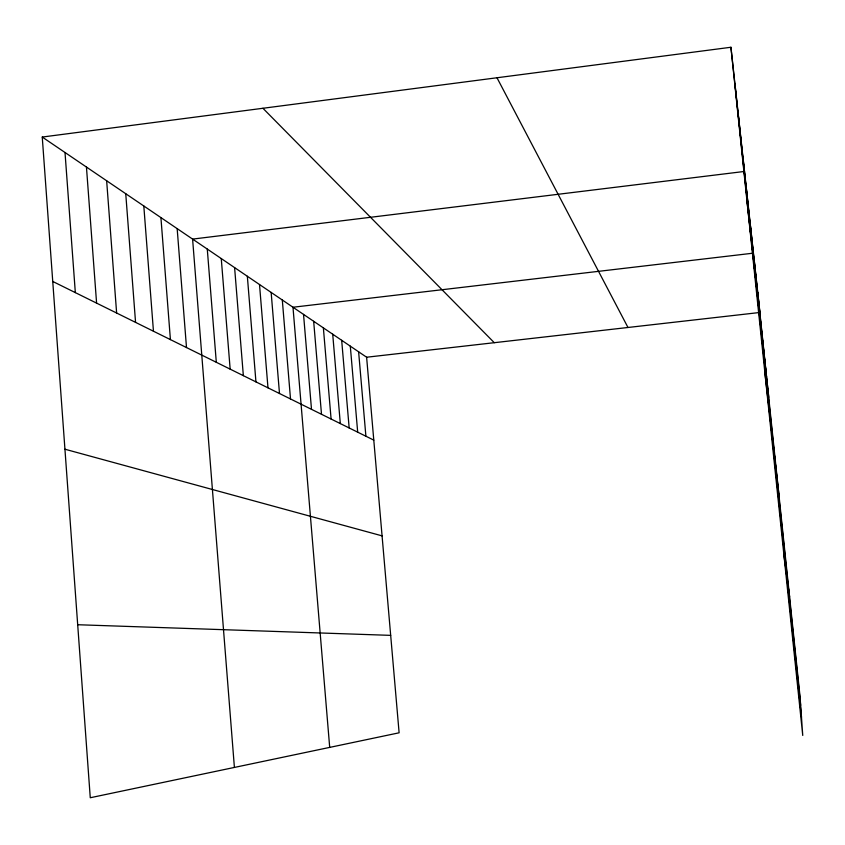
<?xml version="1.0" encoding="UTF-8"?>
<svg xmlns="http://www.w3.org/2000/svg" width="845" height="845" viewBox="0 0 845 845"><rect width="100%" height="100%" fill="white"/><g stroke="black" fill="none" stroke-linecap="round" stroke-linejoin="round"><path stroke-width="1.27" d="M42.25 137.048L730.936 47.257L759.919 312.47L366.614 357.224L42.25 137.048L90.267 797.743L399.115 732.795L366.614 357.224M744.508 171.44L192.597 239.103L234.403 767.429M753.434 253.141L292.983 307.242L329.698 747.392M77.687 624.73L390.686 635.366M64.938 449.213L382.077 535.867M52.739 281.448L373.796 440.129M262.932 108.276L494.283 342.7M496.987 77.761L627.983 327.49M783.928 555.059L789.642 597.056M764.841 372.18L779.005 495.233M746.61 197.508L768.781 397.287M757.733 292.433L800.057 696.776L802.75 735.456L730.936 47.257M754.374 261.675L766.51 376.807M750.476 226.006L800.648 705.343M745.818 183.45L760.743 324.839M743.125 158.797L801.482 717.215M738.498 116.494L754.838 271.625M734.949 83.982L751.089 237.878M358.618 351.795L365.896 436.221M350.305 346.154L357.688 432.175M341.676 340.292L349.165 427.961M332.708 334.208L340.313 423.577M323.371 327.871L331.092 419.025M313.664 321.28L321.501 414.282M303.535 314.403L311.499 409.339M282.304 299.986L290.511 398.967M271.15 292.423L279.494 393.516M259.51 284.522L267.981 387.834M247.342 276.262L255.94 381.887M234.604 267.622L243.349 375.655M221.263 258.559L230.157 369.138M207.278 249.074L216.309 362.294M177.165 228.625L186.502 347.559M160.92 217.609L170.415 339.605M143.808 205.99L153.452 331.229M125.747 193.727L135.559 322.378M106.65 180.767L116.631 313.03M86.444 167.046L96.594 303.123M65.012 152.501L75.332 292.613"/></g></svg>
